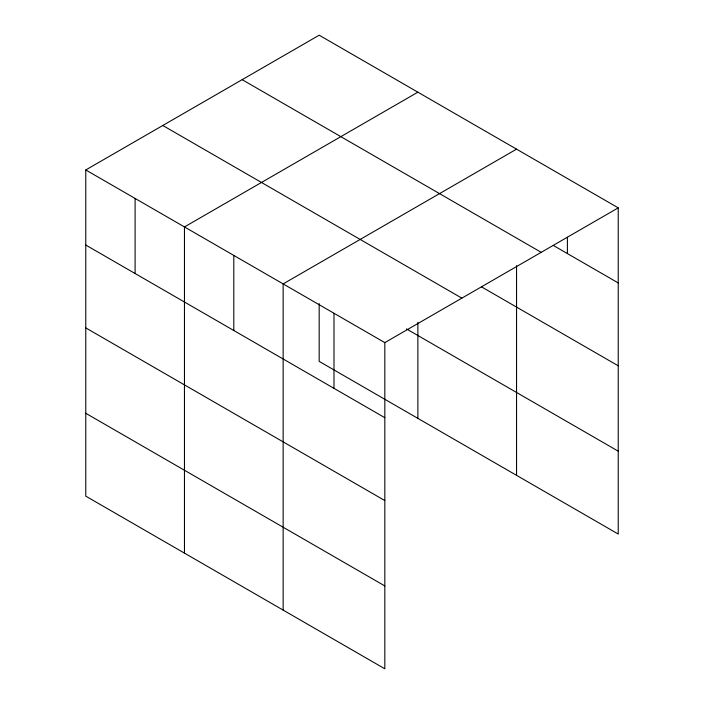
<?xml version="1.0" encoding="UTF-8"?>
<svg xmlns="http://www.w3.org/2000/svg" width="704" height="704" viewBox="0 0 704 704"><rect width="100%" height="100%" fill="white"/><g stroke="black" fill="none" stroke-linecap="round" stroke-linejoin="round"><path stroke-width="1.06" d="M85.765 169.954L384.824 342.619L384.824 668.8L85.765 496.144L85.765 169.954L319.176 35.2L618.235 207.856L618.235 534.046L319.176 361.381L319.176 303.591M417.868 92.18L184.457 226.934L184.457 553.115M516.551 149.151L283.14 283.914L283.14 610.095M384.824 342.619L618.235 207.856M553.274 245.423L618.235 282.929M242.15 79.666L541.209 252.331M481.448 286.827L618.235 365.798M162.791 125.488L461.85 298.144M406.481 328.918L618.235 451.176M85.765 245.036L384.824 417.692M85.765 327.897L384.824 500.562M85.765 413.274L384.824 585.93M567.398 237.257L567.398 253.581M516.551 265.663L516.551 475.341M417.868 322.362L417.868 418.361M333.986 313.262L333.986 388.335M233.798 255.429L233.798 330.502M135.106 198.449L135.106 273.522"/></g></svg>
